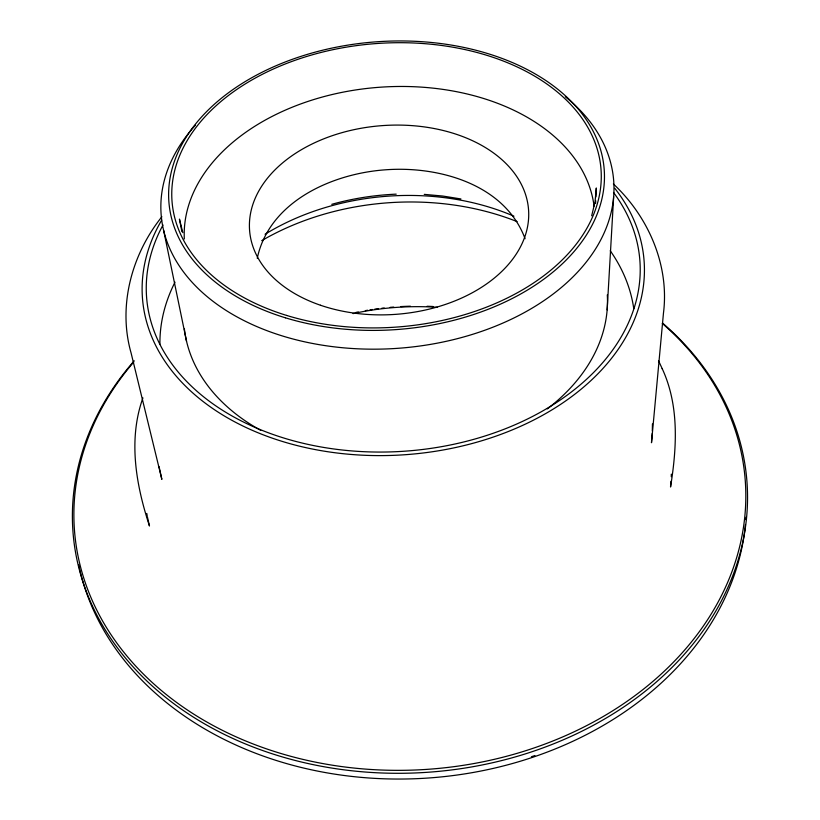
<?xml version="1.0" encoding="UTF-8"?>
<svg xmlns="http://www.w3.org/2000/svg" width="820" height="820" viewBox="0 0 820 820"><rect width="100%" height="100%" fill="white"/><g stroke="black" fill="none" stroke-linecap="round" stroke-linejoin="round"><path stroke-width="1.23" d="M671.283 476.727L671.303 474.175M652.32 430.93L652.443 423.889M595.597 203.268L595.72 200.715M595.894 196.902L596.314 187.975L595.043 201.863L591.671 215.803M607.149 309.857L613.657 196.646M670.955 481.299L670.545 487.008C676.838 447.74 679.401 405.695 662.181 368.61M652.279 433.288L651.49 442.728L663.462 313.148C669.571 265.096 648.292 216.562 613.391 183.987M257.254 258.249C269.39 201.382 332.213 173.635 385.133 169.832C438.269 165.722 504.741 184.008 525.087 238.722M142.926 397.895C127.971 439.715 136.017 485.009 149.476 525.999L147.446 517.061M161.888 216.736C131.764 254.292 117.66 305.932 131.077 352.918L161.858 479.351L159.059 466.652M331.762 204.323C352.764 198.471 374.433 195.088 396.203 194.145M424.258 194.361L442.749 196.041L460.922 198.952M658.603 360.902L662.345 368.969M182.809 232.634L179.436 219.083L181.886 231.599M163.6 230.225L186.54 341.274M146.79 513.422L147.2 515.944M184.315 238.979A205.615 139.328 -4.2 0 1 377.261 87.432A205.615 139.328 -4.2 0 1 594.069 206.117M565.298 96.75A226.904 151.003 -4.2 0 1 547.104 298.439A226.904 151.003 -4.2 0 1 245.949 321.563A226.904 151.003 -4.2 0 1 195.478 125.142M159.921 344.123A237.861 171.503 -4.2 0 1 174.998 282.183M610.234 250.756A237.861 171.503 -4.2 0 1 633.778 308.73M607.302 294.892A212.195 150.911 -4.2 0 1 547.309 408.924M260.719 430.346A212.195 150.911 -4.2 0 1 185.074 333.904M184.879 332.664A212.195 150.911 -4.2 0 1 184.387 328.963M261.713 240.66A232.306 171.216 -4.2 0 1 517.112 221.605M353.02 313.609A238.405 187.411 -4.2 0 1 437.337 307.315M355.962 312.42A241.572 190.076 -4.2 0 1 358.289 311.948M365.32 310.636A241.572 190.076 -4.2 0 1 367.667 310.237M370.025 309.857A241.572 190.076 -4.2 0 1 372.382 309.499M374.74 309.15A241.572 190.076 -4.2 0 1 378.286 308.668M381.843 308.228A241.572 190.076 -4.2 0 1 384.211 307.961M390.146 307.367A241.572 190.076 -4.2 0 1 393.723 307.069M400.867 306.588A241.572 190.076 -4.2 0 1 410.41 306.208M427.097 306.27A241.572 190.076 -4.2 0 1 433.052 306.506M265.065 234.253A214.983 156.712 -4.2 0 1 513.955 216.203M614.744 188.262A251.514 175.603 -4.2 0 1 405.08 454.721A251.514 175.603 -4.2 0 1 161.663 220.19M613.503 192.444A247.332 172.651 -4.2 0 1 405.459 451.143A247.332 172.651 -4.2 0 1 162.995 224.998M746.067 517.184A336.436 265.762 -4.2 0 1 745.903 519.624M745.472 524.503A336.436 265.762 -4.2 0 1 426.636 778.129A336.436 265.762 -4.2 0 1 79.448 568.301M79.192 567.112A336.436 265.762 -4.2 0 1 78.679 564.724M662.283 323.428A336.313 264.635 -4.2 0 1 723.445 591.599A336.313 264.635 -4.2 0 1 448.745 767.325A336.682 264.88 -4.2 0 1 392.114 770.308A336.313 264.635 -4.2 0 1 108.199 630.324A336.313 264.635 -4.2 0 1 133.742 362.05M662.56 323.059A337.922 266.08 -4.2 0 1 652.648 685.182A337.922 266.08 -4.2 0 1 194.637 717.9A337.922 266.08 -4.2 0 1 134.213 360.81M534.886 755.568A334.304 264.204 -4.2 0 1 531.411 756.747M286.6 315.423A215.086 142.116 -4.2 0 0 601.111 170.826A215.086 142.116 -4.2 0 0 271.84 69.7A215.086 142.116 -4.2 0 0 286.6 315.423M285.401 317.801A218.253 144.228 -4.2 0 0 604.289 170.796A218.253 144.228 -4.2 0 0 269.944 68.46A218.253 144.228 -4.2 0 0 285.401 317.801M320.466 305.235A139.871 94.607 -4.2 0 0 528.716 213.477A139.871 94.607 -4.2 0 0 317.996 141.245A139.871 94.607 -4.2 0 0 320.466 305.235"/></g></svg>
